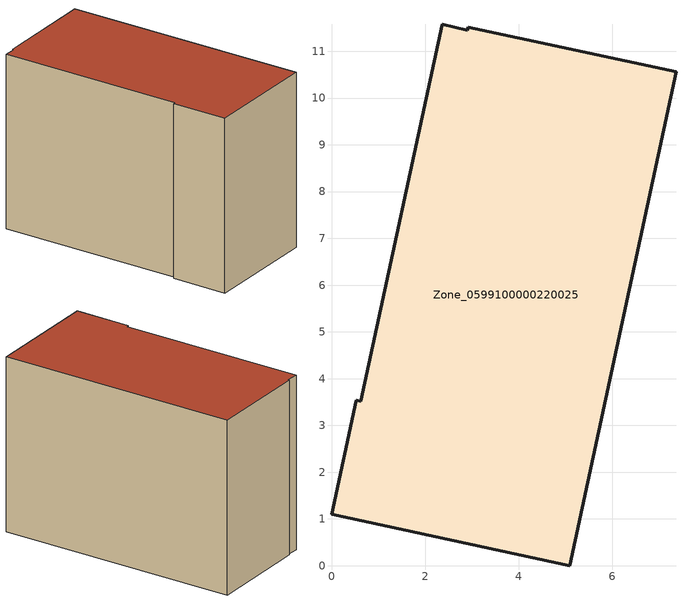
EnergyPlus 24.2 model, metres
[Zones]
Zone_0599100000220025
 floor ground (C_G): 7.37,10.56 5.09,0 0,1.1 0.53,3.54 0.63,3.52 2.37,11.58 2.9,11.45 2.93,11.51 z0
 wall outside (C_F): 0.53,3.54 0,1.1 5.09,0 7.37,10.56 2.93,11.51 2.9,11.45 2.37,11.58 0.63,3.52 0.53,3.54 z0:7.85
 roof outside (C_R): 7.37,10.56 2.93,11.51 2.9,11.45 2.37,11.58 0.63,3.52 0.53,3.54 0,1.1 5.09,0 z7.85
[BUILDING]
Pand.0599100000220025: North Axis=0; Terrain=City; Loads Convergence Tolerance Value=0.04; Temperature Convergence Tolerance Value=0.4; Solar Distribution=FullExterior; Maximum Number of Warmup Days=25; Minimum Number of Warmup Days=1
[Site:Location]
Rotterdam.The.Hague.AP_ZH_NLD Design_Conditions: Latitude=51.96; Longitude=4.45; Time Zone=1; Elevation=-4.5
[SITE:GROUNDTEMPERATURE:BUILDINGSURFACE]
18, 18, 18, 18, 18, 18, 18, 18, 18, 18, 18, 18
[MATERIAL] Thermal Absorptance=0.9; Solar Absorptance=0.7; Visible Absorptance=0.7
Name | Roughness | Thickness | Conductivity | Density | Specific Heat
G.TI.1975-1991 | MediumSmooth | 0.15 | 0.288461 | 540 | 1210
F.TI.1975-1991 | Rough | 0.3 | 0.230769 | 1920 | 840
R.TI.1975-1991 | MediumRough | 0.2 | 0.153846 | 1500 | 1000
[CONSTRUCTION]
C_G: G.TI.1975-1991
C_F: F.TI.1975-1991
C_R: R.TI.1975-1991
[ZONE]
Zone_0599100000220025: Type=1; Multiplier=1; Ceiling Height=Autocalculate; Volume=Autocalculate; Floor Area=autocalculate; Part of Total Floor Area=Yes
[ZONEINFILTRATION:DESIGNFLOWRATE]
Infil_Zone_0599100000220025: Zone or ZoneList or Space or SpaceList=Zone_0599100000220025; Schedule=AlwaysOn; Design Flow Rate Calculation Method=Flow/Area; Flow Rate per Floor Area=0.003; Constant Term Coefficient=1; Temperature Term Coefficient=0; Velocity Term Coefficient=0; Velocity Squared Term Coefficient=0
[HVACTEMPLATE:ZONE:IDEALLOADSAIRSYSTEM]
Zone_0599100000220025: Maximum Heating Supply Air Temperature=50; Minimum Cooling Supply Air Temperature=13; Maximum Heating Supply Air Humidity Ratio=0.0156; Minimum Cooling Supply Air Humidity Ratio=0.0077; Heating Limit=NoLimit; Cooling Limit=NoLimit; Dehumidification Control Type=ConstantSensibleHeatRatio; Cooling Sensible Heat Ratio=0.7; Dehumidification Setpoint=60; Humidification Control Type=None; Humidification Setpoint=30; Outdoor Air Method=None; Outdoor Air Flow Rate per Person=0.00944; Outdoor Air Flow Rate per Zone Floor Area=0; Outdoor Air Flow Rate per Zone=0; Demand Controlled Ventilation Type=None; Outdoor Air Economizer Type=NoEconomizer; Heat Recovery Type=None; Sensible Heat Recovery Effectiveness=0.7; Latent Heat Recovery Effectiveness=0.65
[ZONECONTROL:THERMOSTAT]
ThermostatControl_Zone_0599100000220025: Zone or ZoneList=Zone_0599100000220025; Control Type Schedule=DualSetpointControlType; Control 1=Thermostat_Zone_0599100000220025; Temperature Difference Between Cutout And Setpoint=0
[THERMOSTATSETPOINT:DUALSETPOINT]
Thermostat_Zone_0599100000220025: Heating Setpoint Temperature Schedule=HeatingSetpoint_Zone_0599100000220025; Cooling Setpoint Temperature Schedule=CoolingSetpoint_Zone_0599100000220025
[SCHEDULE:COMPACT]
HeatingSetpoint_Zone_0599100000220025: Through: 12/31, For: AllDays, Until: 24:00, 21
CoolingSetpoint_Zone_0599100000220025: Through: 12/31, For: AllDays, Until: 24:00, 24
DualSetpointControlType: Through: 12/31, For: AllDays, Until: 24:00, 4
AlwaysOn: Through: 12/31, For: AllDays, Until: 24:00, 1
